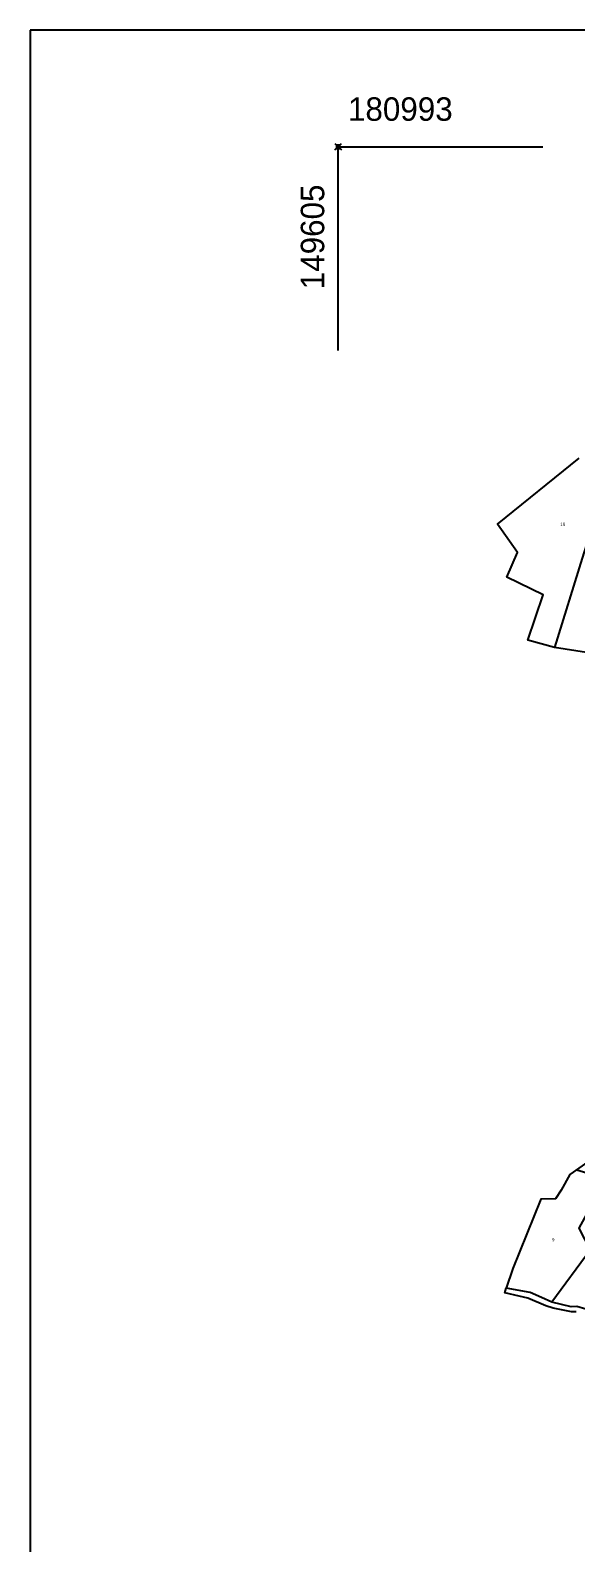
# Model space of a CAD drawing. Header units: inches. Extents: x 149135 to 154865, y 177681 to 183856.
# Drawn here: x 149135 to 149968, y 178860 to 181171 of the extents above; entities that cross this region are included whole.
import ezdxf

# ---------------------------------------------------------------- set-up
doc = ezdxf.new("R2010")
doc.units = ezdxf.units.IN
doc.header["$MEASUREMENT"] = 0
doc.header["$PDMODE"] = 67
doc.header["$PDSIZE"] = 5
doc.layers.get('0').update_dxf_attribs({"linetype": 'CONTINUOUS'})
for name, color, linetype in [('BORDER-B', 3, 'CONTINUOUS'), ('Layer1', 4, 'CONTINUOUS'), ('NO', 1, 'CONTINUOUS'), ('NUMBERS', 4, 'CONTINUOUS'), ('PARCEL', 6, 'CONTINUOUS'), ('ROAD', 2, 'CONTINUOUS'), ('TRIG-T', 1, 'CONTINUOUS')]:
    doc.layers.add(name, color=color, linetype=linetype)

msp = doc.modelspace()

# ---------------------------------------------------------------- linework, layer by layer
at = {"ltscale": 0.35}
for p, q in [((149135.1, 181170.8), (149135.1, 177681.1)), ((154061.6, 181170.8), (149135.1, 181170.8))]:
    msp.add_line(p, q, dxfattribs=at)
at = {"layer": 'BORDER-B'}
for points in [[(150000.6, 180217.7), (149935.6, 180227.9), (149894.9, 180239.4), (149918.5, 180308.4), (149862.8, 180335.4), (149879.3, 180373), (149848.5, 180416.5), (149973.3, 180517)], [(150218.4, 179576.6), (150212.3, 179576.1), (150108.8, 179577.3), (150107.6, 179554.9), (150080.4, 179564.9), (150067.5, 179517.4), (150036.5, 179523.9), (149994, 179454.9), (149986.3, 179442.5), (149972.5, 179432.5), (149959.2, 179422.8), (149945.6, 179398.9), (149937.2, 179386), (149914.7, 179385.4), (149872, 179279.3), (149861.6, 179249.2)], [(149968.9, 179213.2), (149961.5, 179213.2), (149933.8, 179219), (149922.3, 179222.5), (149895, 179234.1), (149881.5, 179237), (149859.6, 179242.4), (149861.6, 179249.2)]]:
    msp.add_lwpolyline(points, dxfattribs=at)
at = {"layer": 'Layer1', "linetype": 'Continuous'}
for p, q in [((149605.3, 180992.9), (149918, 180992.9)), ((149605.3, 180681.4), (149605.3, 180992.9))]:
    msp.add_line(p, q, dxfattribs=at)
at = {"layer": 'PARCEL'}
for points in [[(150023.1, 180507.4), (149977.7, 180364.6), (149935.6, 180227.9)], [(150007.3, 179403.9), (149972.8, 179341), (149989.9, 179307.2), (149931.4, 179228)]]:
    msp.add_lwpolyline(points, dxfattribs=at)
at = {"layer": 'ROAD'}
msp.add_lwpolyline([(149969.5, 179430.3), (149996.9, 179421.7), (150007.3, 179403.9), (150038.7, 179350.7), (150073.1, 179330), (150129.7, 179327), (150117.9, 179309.6), (150105.7, 179297.4), (150079.8, 179274.5), (150064.2, 179264.5), (150047.6, 179240.5), (150037.9, 179229.2), (150032.4, 179216.2), (150021.6, 179209.9), (150012.4, 179206.6), (149983.2, 179217.3), (149969.8, 179221.4), (149961, 179221), (149931.4, 179228), (149915.8, 179235.1), (149898.5, 179242.5), (149861.6, 179249.2)], dxfattribs=at)
at = {"layer": 'TRIG-T'}
msp.add_point((149605.3, 180992.9), dxfattribs=at)

# ---------------------------------------------------------------- texts
at = {"layer": 'NO'}
for s, p in [('16', (149944.3, 180413.7)), ('9', (149931.7, 179320.9))]:
    msp.add_text(s, height=5, dxfattribs=at).set_placement(p)
at = {"layer": 'NUMBERS', "color": 4}
msp.add_text('180993', height=35.84, dxfattribs=at).set_placement((149620.2, 181032.5))
msp.add_text('149605', height=35.84, rotation=90, dxfattribs=at).set_placement((149584, 180775.2))

doc.saveas('drawing.dxf')
